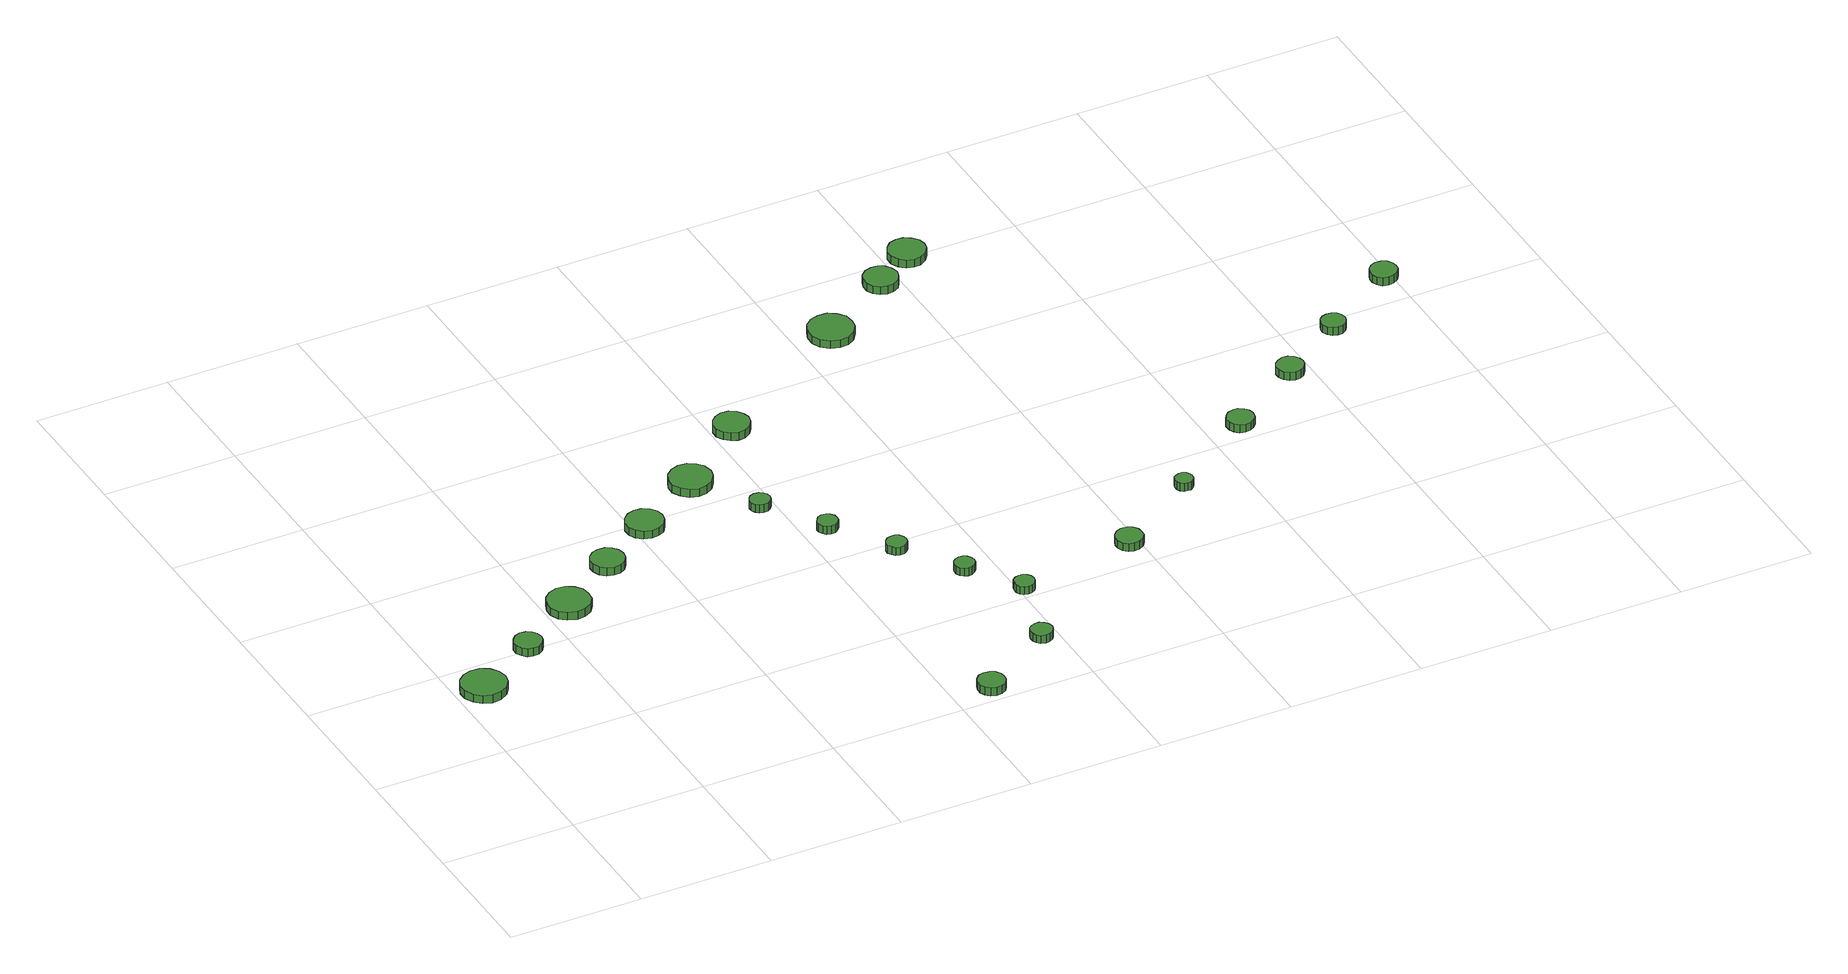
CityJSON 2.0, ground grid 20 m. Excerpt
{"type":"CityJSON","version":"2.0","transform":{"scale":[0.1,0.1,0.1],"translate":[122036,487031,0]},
"CityObjects":{
"tree1":{"type":"SolitaryVegetationObject","attributes":{"function":"something"},"geometry":[{"type":"MultiSurface","lod":"1","boundaries":[[[0,1,2,3,4,5,6,7,8,9,10,11,12,13,14]],[[15,16,17,18,19,20,21,22,23,24,25,26,27,28,29]],[[0,29,28,1]],[[1,28,27,2]],[[2,27,26,3]],[[3,26,25,4]],[[4,25,24,5]],[[5,24,23,6]],[[6,23,22,7]],[[7,22,21,8]],[[8,21,20,9]],[[9,20,19,10]],[[10,19,18,11]],[[11,18,17,12]],[[12,17,16,13]],[[13,16,15,14]],[[14,15,29,0]]]}]},
"tree2":{"type":"SolitaryVegetationObject","attributes":{"function":"something"},"geometry":[{"type":"MultiSurface","lod":"1","boundaries":[[[30,31,32,33,34,35,36,37,38,39,40,41,42,43,44]],[[45,46,47,48,49,50,51,52,53,54,55,56,57,58,59]],[[30,59,58,31]],[[31,58,57,32]],[[32,57,56,33]],[[33,56,55,34]],[[34,55,54,35]],[[35,54,53,36]],[[36,53,52,37]],[[37,52,51,38]],[[38,51,50,39]],[[39,50,49,40]],[[40,49,48,41]],[[41,48,47,42]],[[42,47,46,43]],[[43,46,45,44]],[[44,45,59,30]]]}]},
"tree3":{"type":"SolitaryVegetationObject","attributes":{"function":"something"},"geometry":[{"type":"MultiSurface","lod":"1","boundaries":[[[60,61,62,63,64,65,66,67,68,69,70,71,72,73,74]],[[75,76,77,78,79,80,81,82,83,84,85,86,87,88,89]],[[60,89,88,61]],[[61,88,87,62]],[[62,87,86,63]],[[63,86,85,64]],[[64,85,84,65]],[[65,84,83,66]],[[66,83,82,67]],[[67,82,81,68]],[[68,81,80,69]],[[69,80,79,70]],[[70,79,78,71]],[[71,78,77,72]],[[72,77,76,73]],[[73,76,75,74]],[[74,75,89,60]]]}]},
"tree4":{"type":"SolitaryVegetationObject","attributes":{"function":"something"},"geometry":[{"type":"MultiSurface","lod":"1","boundaries":[[[90,91,92,93,94,95,96,97,98,99,100,101,102,103,104]],[[105,106,107,108,109,110,111,112,113,114,115,116,117,118,119]],[[90,119,118,91]],[[91,118,117,92]],[[92,117,116,93]],[[93,116,115,94]],[[94,115,114,95]],[[95,114,113,96]],[[96,113,112,97]],[[97,112,111,98]],[[98,111,110,99]],[[99,110,109,100]],[[100,109,108,101]],[[101,108,107,102]],[[102,107,106,103]],[[103,106,105,104]],[[104,105,119,90]]]}]},
"tree5":{"type":"SolitaryVegetationObject","attributes":{"function":"something"},"geometry":[{"type":"MultiSurface","lod":"1","boundaries":[[[120,121,122,123,124,125,126,127,128,129,130,131,132,133,134]],[[135,136,137,138,139,140,141,142,143,144,145,146,147,148,149]],[[120,149,148,121]],[[121,148,147,122]],[[122,147,146,123]],[[123,146,145,124]],[[124,145,144,125]],[[125,144,143,126]],[[126,143,142,127]],[[127,142,141,128]],[[128,141,140,129]],[[129,140,139,130]],[[130,139,138,131]],[[131,138,137,132]],[[132,137,136,133]],[[133,136,135,134]],[[134,135,149,120]]]}]},
"tree6":{"type":"SolitaryVegetationObject","attributes":{"function":"something"},"geometry":[{"type":"MultiSurface","lod":"1","boundaries":[[[150,151,152,153,154,155,156,157,158,159,160,161,162,163,164]],[[165,166,167,168,169,170,171,172,173,174,175,176,177,178,179]],[[150,179,178,151]],[[151,178,177,152]],[[152,177,176,153]],[[153,176,175,154]],[[154,175,174,155]],[[155,174,173,156]],[[156,173,172,157]],[[157,172,171,158]],[[158,171,170,159]],[[159,170,169,160]],[[160,169,168,161]],[[161,168,167,162]],[[162,167,166,163]],[[163,166,165,164]],[[164,165,179,150]]]}]},
"tree7":{"type":"SolitaryVegetationObject","attributes":{"function":"something"},"geometry":[{"type":"MultiSurface","lod":"1","boundaries":[[[180,181,182,183,184,185,186,187,188,189,190,191,192,193,194]],[[195,196,197,198,199,200,201,202,203,204,205,206,207,208,209]],[[180,209,208,181]],[[181,208,207,182]],[[182,207,206,183]],[[183,206,205,184]],[[184,205,204,185]],[[185,204,203,186]],[[186,203,202,187]],[[187,202,201,188]],[[188,201,200,189]],[[189,200,199,190]],[[190,199,198,191]],[[191,198,197,192]],[[192,197,196,193]],[[193,196,195,194]],[[194,195,209,180]]]}]},
"tree8":{"type":"SolitaryVegetationObject","attributes":{"function":"something"},"geometry":[{"type":"MultiSurface","lod":"1","boundaries":[[[210,211,212,213,214,215,216,217,218,219,220,221,222,223,224]],[[225,226,227,228,229,230,231,232,233,234,235,236,237,238,239]],[[210,239,238,211]],[[211,238,237,212]],[[212,237,236,213]],[[213,236,235,214]],[[214,235,234,215]],[[215,234,233,216]],[[216,233,232,217]],[[217,232,231,218]],[[218,231,230,219]],[[219,230,229,220]],[[220,229,228,221]],[[221,228,227,222]],[[222,227,226,223]],[[223,226,225,224]],[[224,225,239,210]]]}]},
"tree9":{"type":"SolitaryVegetationObject","attributes":{"function":"something"},"geometry":[{"type":"MultiSurface","lod":"1","boundaries":[[[240,241,242,243,244,245,246,247,248,249,250,251,252,253,254]],[[255,256,257,258,259,260,261,262,263,264,265,266,267,268,269]],[[240,269,268,241]],[[241,268,267,242]],[[242,267,266,243]],[[243,266,265,244]],[[244,265,264,245]],[[245,264,263,246]],[[246,263,262,247]],[[247,262,261,248]],[[248,261,260,249]],[[249,260,259,250]],[[250,259,258,251]],[[251,258,257,252]],[[252,257,256,253]],[[253,256,255,254]],[[254,255,269,240]]]}]},
"tree10":{"type":"SolitaryVegetationObject","attributes":{"function":"something"},"geometry":[{"type":"MultiSurface","lod":"1","boundaries":[[[270,271,272,273,274,275,276,277,278,279,280,281,282,283,284]],[[285,286,287,288,289,290,291,292,293,294,295,296,297,298,299]],[[270,299,298,271]],[[271,298,297,272]],[[272,297,296,273]],[[273,296,295,274]],[[274,295,294,275]],[[275,294,293,276]],[[276,293,292,277]],[[277,292,291,278]],[[278,291,290,279]],[[279,290,289,280]],[[280,289,288,281]],[[281,288,287,282]],[[282,287,286,283]],[[283,286,285,284]],[[284,285,299,270]]]}]},
"tree11":{"type":"SolitaryVegetationObject","attributes":{"function":"something"},"geometry":[{"type":"MultiSurface","lod":"1","boundaries":[[[300,301,302,303,304,305,306,307,308,309,310,311,312,313,314]],[[315,316,317,318,319,320,321,322,323,324,325,326,327,328,329]],[[300,329,328,301]],[[301,328,327,302]],[[302,327,326,303]],[[303,326,325,304]],[[304,325,324,305]],[[305,324,323,306]],[[306,323,322,307]],[[307,322,321,308]],[[308,321,320,309]],[[309,320,319,310]],[[310,319,318,311]],[[311,318,317,312]],[[312,317,316,313]],[[313,316,315,314]],[[314,315,329,300]]]}]},
"tree12":{"type":"SolitaryVegetationObject","attributes":{"function":"something"},"geometry":[{"type":"MultiSurface","lod":"1","boundaries":[[[330,331,332,333,334,335,336,337,338,339,340,341,342,343,344]],[[345,346,347,348,349,350,351,352,353,354,355,356,357,358,359]],[[330,359,358,331]],[[331,358,357,332]],[[332,357,356,333]],[[333,356,355,334]],[[334,355,354,335]],[[335,354,353,336]],[[336,353,352,337]],[[337,352,351,338]],[[338,351,350,339]],[[339,350,349,340]],[[340,349,348,341]],[[341,348,347,342]],[[342,347,346,343]],[[343,346,345,344]],[[344,345,359,330]]]}]},
"tree13":{"type":"SolitaryVegetationObject","attributes":{"function":"something"},"geometry":[{"type":"MultiSurface","lod":"1","boundaries":[[[360,361,362,363,364,365,366,367,368,369,370,371,372,373,374]],[[375,376,377,378,379,380,381,382,383,384,385,386,387,388,389]],[[360,389,388,361]],[[361,388,387,362]],[[362,387,386,363]],[[363,386,385,364]],[[364,385,384,365]],[[365,384,383,366]],[[366,383,382,367]],[[367,382,381,368]],[[368,381,380,369]],[[369,380,379,370]],[[370,379,378,371]],[[371,378,377,372]],[[372,377,376,373]],[[373,376,375,374]],[[374,375,389,360]]]}]},
"tree14":{"type":"SolitaryVegetationObject","attributes":{"function":"something"},"geometry":[{"type":"MultiSurface","lod":"1","boundaries":[[[390,391,392,393,394,395,396,397,398,399,400,401,402,403,404]],[[405,406,407,408,409,410,411,412,413,414,415,416,417,418,419]],[[390,419,418,391]],[[391,418,417,392]],[[392,417,416,393]],[[393,416,415,394]],[[394,415,414,395]],[[395,414,413,396]],[[396,413,412,397]],[[397,412,411,398]],[[398,411,410,399]],[[399,410,409,400]],[[400,409,408,401]],[[401,408,407,402]],[[402,407,406,403]],[[403,406,405,404]],[[404,405,419,390]]]}]},
"tree15":{"type":"SolitaryVegetationObject","attributes":{"function":"something"},"geometry":[{"type":"MultiSurface","lod":"1","boundaries":[[[420,421,422,423,424,425,426,427,428,429,430,431,432,433,434]],[[435,436,437,438,439,440,441,442,443,444,445,446,447,448,449]],[[420,449,448,421]],[[421,448,447,422]],[[422,447,446,423]],[[423,446,445,424]],[[424,445,444,425]],[[425,444,443,426]],[[426,443,442,427]],[[427,442,441,428]],[[428,441,440,429]],[[429,440,439,430]],[[430,439,438,431]],[[431,438,437,432]],[[432,437,436,433]],[[433,436,435,434]],[[434,435,449,420]]]}]},
"tree16":{"type":"SolitaryVegetationObject","attributes":{"function":"something"},"geometry":[{"type":"MultiSurface","lod":"1","boundaries":[[[450,451,452,453,454,455,456,457,458,459,460,461,462,463,464]],[[465,466,467,468,469,470,471,472,473,474,475,476,477,478,479]],[[450,479,478,451]],[[451,478,477,452]],[[452,477,476,453]],[[453,476,475,454]],[[454,475,474,455]],[[455,474,473,456]],[[456,473,472,457]],[[457,472,471,458]],[[458,471,470,459]],[[459,470,469,460]],[[460,469,468,461]],[[461,468,467,462]],[[462,467,466,463]],[[463,466,465,464]],[[464,465,479,450]]]}]},
"tree17":{"type":"SolitaryVegetationObject","attributes":{"function":"something"},"geometry":[{"type":"MultiSurface","lod":"1","boundaries":[[[480,481,482,483,484,485,486,487,488,489,490,491,492,493,494]],[[495,496,497,498,499,500,501,502,503,504,505,506,507,508,509]],[[480,509,508,481]],[[481,508,507,482]],[[482,507,506,483]],[[483,506,505,484]],[[484,505,504,485]],[[485,504,503,486]],[[486,503,502,487]],[[487,502,501,488]],[[488,501,500,489]],[[489,500,499,490]],[[490,499,498,491]],[[491,498,497,492]],[[492,497,496,493]],[[493,496,495,494]],[[494,495,509,480]]]}]},
"tree18":{"type":"SolitaryVegetationObject","attributes":{"function":"something"},"geometry":[{"type":"MultiSurface","lod":"1","boundaries":[[[510,511,512,513,514,515,516,517,518,519,520,521,522,523,524]],[[525,526,527,528,529,530,531,532,533,534,535,536,537,538,539]],[[510,539,538,511]],[[511,538,537,512]],[[512,537,536,513]],[[513,536,535,514]],[[514,535,534,515]],[[515,534,533,516]],[[516,533,532,517]],[[517,532,531,518]],[[518,531,530,519]],[[519,530,529,520]],[[520,529,528,521]],[[521,528,527,522]],[[522,527,526,523]],[[523,526,525,524]],[[524,525,539,510]]]}]},
"tree19":{"type":"SolitaryVegetationObject","attributes":{"function":"something"},"geometry":[{"type":"MultiSurface","lod":"1","boundaries":[[[540,541,542,543,544,545,546,547,548,549,550,551,552,553,554]],[[555,556,557,558,559,560,561,562,563,564,565,566,567,568,569]],[[540,569,568,541]],[[541,568,567,542]],[[542,567,566,543]],[[543,566,565,544]],[[544,565,564,545]],[[545,564,563,546]],[[546,563,562,547]],[[547,562,561,548]],[[548,561,560,549]],[[549,560,559,550]],[[550,559,558,551]],[[551,558,557,552]],[[552,557,556,553]],[[553,556,555,554]],[[554,555,569,540]]]}]},
"tree20":{"type":"SolitaryVegetationObject","attributes":{"function":"something"},"geometry":[{"type":"MultiSurface","lod":"1","boundaries":[[[570,571,572,573,574,575,576,577,578,579,580,581,582,583,584]],[[585,586,587,588,589,590,591,592,593,594,595,596,597,598,599]],[[570,599,598,571]],[[571,598,597,572]],[[572,597,596,573]],[[573,596,595,574]],[[574,595,594,575]],[[575,594,593,576]],[[576,593,592,577]],[[577,592,591,578]],[[578,591,590,579]],[[579,590,589,580]],[[580,589,588,581]],[[581,588,587,582]],[[582,587,586,583]],[[583,586,585,584]],[[584,585,599,570]]]}]},
"tree21":{"type":"SolitaryVegetationObject","attributes":{"function":"something"},"geometry":[{"type":"MultiSurface","lod":"1","boundaries":[[[600,601,602,603,604,605,606,607,608,609,610,611,612,613,614]],[[615,616,617,618,619,620,621,622,623,624,625,626,627,628,629]],[[600,629,628,601]],[[601,628,627,602]],[[602,627,626,603]],[[603,626,625,604]],[[604,625,624,605]],[[605,624,623,606]],[[606,623,622,607]],[[607,622,621,608]],[[608,621,620,609]],[[609,620,619,610]],[[610,619,618,611]],[[611,618,617,612]],[[612,617,616,613]],[[613,616,615,614]],[[614,615,629,600]]]}]},
"tree22":{"type":"SolitaryVegetationObject","attributes":{"function":"something"},"geometry":[{"type":"MultiSurface","lod":"1","boundaries":[[[630,631,632,633,634,635,636,637,638,639,640,641,642,643,644]],[[645,646,647,648,649,650,651,652,653,654,655,656,657,658,659]],[[630,659,658,631]],[[631,658,657,632]],[[632,657,656,633]],[[633,656,655,634]],[[634,655,654,635]],[[635,654,653,636]],[[636,653,652,637]],[[637,652,651,638]],[[638,651,650,639]],[[639,650,649,640]],[[640,649,648,641]],[[641,648,647,642]],[[642,647,646,643]],[[643,646,645,644]],[[644,645,659,630]]]}]},
"tree23":{"type":"SolitaryVegetationObject","attributes":{"function":"something"},"geometry":[{"type":"MultiSurface","lod":"1","boundaries":[[[660,661,662,663,664,665,666,667,668,669,670,671,672,673,674]],[[675,676,677,678,679,680,681,682,683,684,685,686,687,688,689]],[[660,689,688,661]],[[661,688,687,662]],[[662,687,686,663]],[[663,686,685,664]],[[664,685,684,665]],[[665,684,683,666]],[[666,683,682,667]],[[667,682,681,668]],[[668,681,680,669]],[[669,680,679,670]],[[670,679,678,671]],[[671,678,677,672]],[[672,677,676,673]],[[673,676,675,674]],[[674,675,689,660]]]}]}
},
"vertices":[
[75,343,15],[72,357,15],[64,368,15],[52,375,15],[38,376,15],[25,372,15],[15,363,15],[9,350,15],[9,337,15],[15,324,15],[25,315,15],[38,310,15],[52,312,15],[64,319,15],[72,330,15],[72,330,2],[64,319,2],[52,312,2],[38,310,2],[25,315,2],[15,324,2],[9,337,2],[9,350,2],[15,363,2],[25,372,2],[38,376,2],[52,375,2],[64,368,2],[72,357,2],[75,343,2],
[163,406,14],[161,415,14],[156,422,14],[149,426,14],[140,427,14],[132,424,14],[126,418,14],[122,411,14],[122,402,14],[126,394,14],[132,388,14],[140,386,14],[149,386,14],[156,391,14],[161,398,14],[161,398,1],[156,391,1],[149,386,1],[140,386,1],[132,388,1],[126,394,1],[122,402,1],[122,411,1],[126,418,1],[132,424,1],[140,427,1],[149,426,1],[156,422,1],[161,415,1],[163,406,1],
[268,468,14],[266,481,14],[258,491,14],[247,498,14],[234,499,14],[221,495,14],[211,486,14],[206,474,14],[206,461,14],[211,449,14],[221,441,14],[234,436,14],[247,438,14],[258,444,14],[266,455,14],[266,455,1],[258,444,1],[247,438,1],[234,436,1],[221,441,1],[211,449,1],[206,461,1],[206,474,1],[211,486,1],[221,495,1],[234,499,1],[247,498,1],[258,491,1],[266,481,1],[268,468,1],
[354,531,15],[352,541,15],[346,549,15],[337,554,15],[327,555,15],[317,552,15],[309,545,15],[305,536,15],[305,526,15],[309,516,15],[317,509,15],[327,506,15],[337,507,15],[346,512,15],[352,521,15],[352,521,2],[346,512,2],[337,507,2],[327,506,2],[317,509,2],[309,516,2],[305,526,2],[305,536,2],[309,545,2],[317,552,2],[327,555,2],[337,554,2],[346,549,2],[352,541,2],[354,531,2],
[443,587,16],[441,598,16],[434,607,16],[424,613,16],[413,614,16],[402,611,16],[393,603,16],[388,593,16],[388,581,16],[393,571,16],[402,563,16],[413,560,16],[424,561,16],[434,566,16],[441,576,16],[441,576,3],[434,566,3],[424,561,3],[413,560,3],[402,563,3],[393,571,3],[388,581,3],[388,593,3],[393,603,3],[402,611,3],[413,614,3],[424,613,3],[434,607,3],[441,598,3],[443,587,3],
[675,22,20],[674,30,20],[669,37,20],[662,41,20],[653,42,20],[645,40,20],[639,34,20],[636,26,20],[636,18,20],[639,11,20],[645,5,20],[653,2,20],[662,3,20],[669,7,20],[674,14,20],[674,14,7],[669,7,7],[662,3,7],[653,2,7],[645,5,7],[639,11,7],[636,18,7],[636,26,7],[639,34,7],[645,40,7],[653,42,7],[662,41,7],[669,37,7],[674,30,7],[675,22,7],
[551,651,16],[548,664,16],[540,674,16],[529,681,16],[516,682,16],[504,678,16],[494,669,16],[488,657,16],[488,644,16],[494,632,16],[504,623,16],[516,619,16],[529,621,16],[540,627,16],[548,638,16],[548,638,3],[540,627,3],[529,621,3],[516,619,3],[504,623,3],[494,632,3],[488,644,3],[488,657,3],[494,669,3],[504,678,3],[516,682,3],[529,681,3],[540,674,3],[548,664,3],[551,651,3],
[593,558,17],[592,564,17],[588,569,17],[583,572,17],[576,573,17],[570,571,17],[566,567,17],[563,561,17],[563,555,17],[566,549,17],[570,545,17],[576,543,17],[583,544,17],[588,547,17],[592,552,17],[592,552,4],[588,547,4],[583,544,4],[576,543,4],[570,545,4],[566,549,4],[563,555,4],[563,561,4],[566,567,4],[570,571,4],[576,573,4],[583,572,4],[588,569,4],[592,564,4],[593,558,4],
[651,470,17],[650,476,17],[646,481,17],[641,484,17],[634,485,17],[628,483,17],[624,478,17],[621,473,17],[621,467,17],[624,461,17],[628,457,17],[634,455,17],[641,455,17],[646,459,17],[650,464,17],[650,464,4],[646,459,4],[641,455,4],[634,455,4],[628,457,4],[624,461,4],[621,467,4],[621,473,4],[624,478,4],[628,483,4],[634,485,4],[641,484,4],[646,481,4],[650,476,4],[651,470,4],
[789,99,20],[787,106,20],[783,111,20],[777,115,20],[771,115,20],[764,113,20],[759,109,20],[757,103,20],[757,96,20],[759,90,20],[764,85,20],[771,83,20],[777,84,20],[783,87,20],[787,93,20],[787,93,7],[783,87,7],[777,84,7],[771,83,7],[764,85,7],[759,90,7],[757,96,7],[757,103,7],[759,109,7],[764,113,7],[771,115,7],[777,115,7],[783,111,7],[787,106,7],[789,99,7],
[711,381,17],[710,387,17],[706,393,17],[701,396,17],[694,396,17],[688,394,17],[684,390,17],[681,384,17],[681,378,17],[684,373,17],[688,368,17],[694,366,17],[701,367,17],[706,370,17],[710,375,17],[710,375,4],[706,370,4],[701,367,4],[694,366,4],[688,368,4],[684,373,4],[681,378,4],[681,384,4],[684,390,4],[688,394,4],[694,396,4],[701,396,4],[706,393,4],[710,387,4],[711,381,4],
[770,294,17],[769,300,17],[765,305,17],[760,308,17],[754,309,17],[748,307,17],[743,303,17],[741,297,17],[741,291,17],[743,285,17],[748,281,17],[754,279,17],[760,280,17],[765,283,17],[769,288,17],[769,288,4],[765,283,4],[760,280,4],[754,279,4],[748,281,4],[743,285,4],[741,291,4],[741,297,4],[743,303,4],[748,307,4],[754,309,4],[760,308,4],[765,305,4],[769,300,4],[770,294,4],
[653,735,21],[650,745,21],[644,754,21],[634,760,21],[623,761,21],[613,757,21],[605,750,21],[600,740,21],[600,729,21],[605,719,21],[613,712,21],[623,708,21],[634,709,21],[644,715,21],[650,724,21],[650,724,8],[644,715,8],[634,709,8],[623,708,8],[613,712,8],[605,719,8],[600,729,8],[600,740,8],[605,750,8],[613,757,8],[623,761,8],[634,760,8],[644,754,8],[650,745,8],[653,735,8],
[822,217,17],[821,223,17],[817,228,17],[812,231,17],[806,232,17],[800,230,17],[795,226,17],[793,220,17],[793,214,17],[795,208,17],[800,204,17],[806,202,17],[812,203,17],[817,206,17],[821,211,17],[821,211,4],[817,206,4],[812,203,4],[806,202,4],[800,204,4],[795,208,4],[793,214,4],[793,220,4],[795,226,4],[800,230,4],[806,232,4],[812,231,4],[817,228,4],[821,223,4],[822,217,4],
[1002,244,20],[1001,252,20],[996,259,20],[989,263,20],[980,264,20],[972,261,20],[966,255,20],[963,248,20],[963,240,20],[966,232,20],[972,226,20],[980,224,20],[989,225,20],[996,229,20],[1001,236,20],[1001,236,7],[996,229,7],[989,225,7],[980,224,7],[972,226,7],[966,232,7],[963,240,7],[963,248,7],[966,255,7],[972,261,7],[980,264,7],[989,263,7],[996,259,7],[1001,252,7],[1002,244,7],
[888,881,16],[886,895,16],[877,906,16],[866,913,16],[852,914,16],[839,910,16],[828,901,16],[823,888,16],[823,874,16],[828,862,16],[839,852,16],[852,848,16],[866,849,16],[877,856,16],[886,868,16],[886,868,3],[877,856,3],[866,849,3],[852,848,3],[839,852,3],[828,862,3],[823,874,3],[823,888,3],[828,901,3],[839,910,3],[852,914,3],[866,913,3],[877,906,3],[886,895,3],[888,881,3],
[1126,333,19],[1125,338,19],[1122,343,19],[1117,346,19],[1112,346,19],[1107,344,19],[1102,341,19],[1100,336,19],[1100,330,19],[1102,325,19],[1107,321,19],[1112,320,19],[1117,320,19],[1122,323,19],[1125,328,19],[1125,328,6],[1122,323,6],[1117,320,6],[1112,320,6],[1107,321,6],[1102,325,6],[1100,330,6],[1100,336,6],[1102,341,6],[1107,344,6],[1112,346,6],[1117,346,6],[1122,343,6],[1125,338,6],[1126,333,6],
[998,959,15],[995,970,15],[989,978,15],[980,983,15],[970,984,15],[960,981,15],[952,974,15],[948,964,15],[948,954,15],[952,944,15],[960,937,15],[970,934,15],[980,935,15],[989,940,15],[995,949,15],[995,949,2],[989,940,2],[980,935,2],[970,934,2],[960,937,2],[952,944,2],[948,954,2],[948,964,2],[952,974,2],[960,981,2],[970,984,2],[980,983,2],[989,978,2],[995,970,2],[998,959,2],
[1061,1000,16],[1059,1011,16],[1052,1020,16],[1042,1026,16],[1031,1027,16],[1020,1024,16],[1012,1016,16],[1007,1006,16],[1007,994,16],[1012,984,16],[1020,976,16],[1031,973,16],[1042,974,16],[1052,980,16],[1059,989,16],[1059,989,3],[1052,980,3],[1042,974,3],[1031,973,3],[1020,976,3],[1012,984,3],[1007,994,3],[1007,1006,3],[1012,1016,3],[1020,1024,3],[1031,1027,3],[1042,1026,3],[1052,1020,3],[1059,1011,3],[1061,1000,3],
[1268,426,21],[1266,434,21],[1261,440,21],[1254,445,21],[1246,445,21],[1238,443,21],[1232,437,21],[1228,430,21],[1228,421,21],[1232,414,21],[1238,408,21],[1246,406,21],[1254,407,21],[1261,411,21],[1266,417,21],[1266,417,8],[1261,411,8],[1254,407,8],[1246,406,8],[1238,408,8],[1232,414,8],[1228,421,8],[1228,430,8],[1232,437,8],[1238,443,8],[1246,445,8],[1254,445,8],[1261,440,8],[1266,434,8],[1268,426,8],
[1387,507,20],[1385,515,20],[1380,522,20],[1373,526,20],[1365,527,20],[1357,524,20],[1351,519,20],[1347,511,20],[1347,503,20],[1351,495,20],[1357,490,20],[1365,487,20],[1373,488,20],[1380,492,20],[1385,499,20],[1385,499,7],[1380,492,7],[1373,488,7],[1365,487,7],[1357,490,7],[1351,495,7],[1347,503,7],[1347,511,7],[1351,519,7],[1357,524,7],[1365,527,7],[1373,526,7],[1380,522,7],[1385,515,7],[1387,507,7],
[1487,575,19],[1485,583,19],[1481,589,19],[1474,592,19],[1467,593,19],[1460,591,19],[1454,586,19],[1451,579,19],[1451,572,19],[1454,565,19],[1460,560,19],[1467,558,19],[1474,558,19],[1481,562,19],[1485,568,19],[1485,568,6],[1481,562,6],[1474,558,6],[1467,558,6],[1460,560,6],[1454,565,6],[1451,572,6],[1451,579,6],[1454,586,6],[1460,591,6],[1467,593,6],[1474,592,6],[1481,589,6],[1485,583,6],[1487,575,6],
[1607,655,17],[1606,663,17],[1601,670,17],[1593,674,17],[1585,675,17],[1577,672,17],[1571,666,17],[1568,659,17],[1568,651,17],[1571,643,17],[1577,637,17],[1585,635,17],[1593,636,17],[1601,640,17],[1606,647,17],[1606,647,4],[1601,640,4],[1593,636,4],[1585,635,4],[1577,637,4],[1571,643,4],[1568,651,4],[1568,659,4],[1571,666,4],[1577,672,4],[1585,675,4],[1593,674,4],[1601,670,4],[1606,663,4],[1607,655,4]
]}
